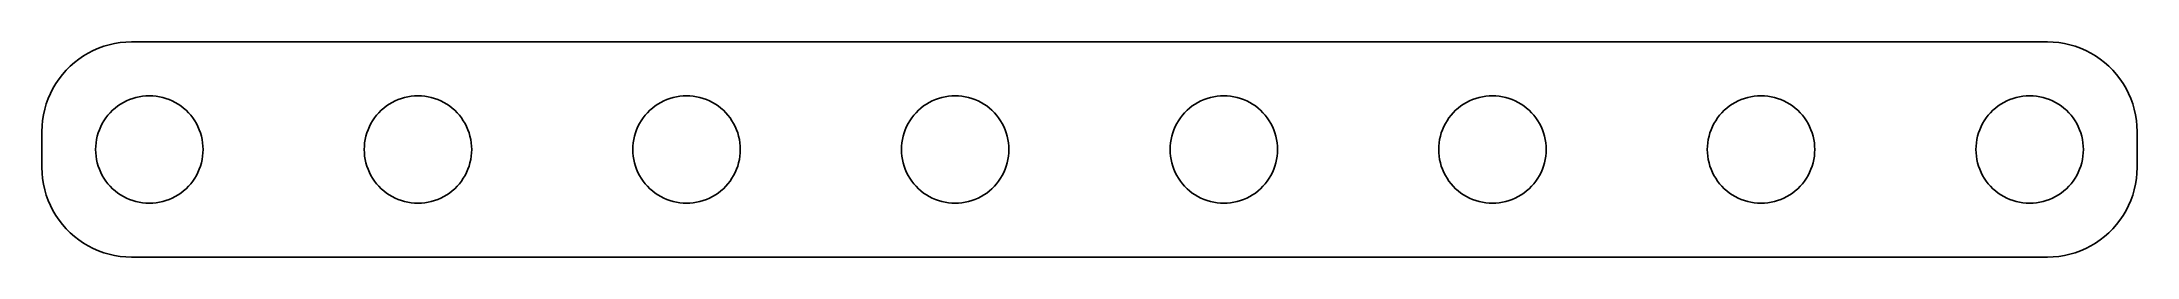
# Model space of a CAD drawing. Header units: metres. Extents: x -58 to 58, y -6 to 6.
import ezdxf

# ---------------------------------------------------------------- set-up
doc = ezdxf.new("R2010")
doc.units = ezdxf.units.M

msp = doc.modelspace()

# ---------------------------------------------------------------- linework, layer by layer
for p, q in [((-54.4369, 5.91144), (-54.7435, 5.84291)), ((-54.1267, 5.96057), (-54.4369, 5.91144)), ((-53.8139, 5.99013), (-54.1267, 5.96057)), ((-53.5, 6), (-53.8139, 5.99013)), ((53.5, 6), (-53.5, 6)), ((53.8139, 5.99013), (53.5, 6)), ((54.1267, 5.96057), (53.8139, 5.99013)), ((54.4369, 5.91144), (54.1267, 5.96057)), ((54.7435, 5.84291), (54.4369, 5.91144)), ((-56.6871, 4.85257), (-56.9227, 4.64484)), ((-56.4389, 5.04509), (-56.6871, 4.85257)), ((-56.1791, 5.22163), (-56.4389, 5.04509)), ((-55.9088, 5.38153), (-56.1791, 5.22163)), ((-55.6289, 5.52414), (-55.9088, 5.38153)), ((-55.3406, 5.64888), (-55.6289, 5.52414)), ((-55.0451, 5.75528), (-55.3406, 5.64888)), ((-54.7435, 5.84291), (-55.0451, 5.75528)), ((55.0451, 5.75528), (54.7435, 5.84291)), ((55.3406, 5.64888), (55.0451, 5.75528)), ((55.6289, 5.52414), (55.3406, 5.64888)), ((55.9088, 5.38153), (55.6289, 5.52414)), ((56.1791, 5.22163), (55.9088, 5.38153)), ((56.4389, 5.04509), (56.1791, 5.22163)), ((56.6871, 4.85257), (56.4389, 5.04509)), ((56.9227, 4.64484), (56.6871, 4.85257)), ((-57.7216, 3.67914), (-57.8815, 3.40877)), ((-57.5451, 3.93892), (-57.7216, 3.67914)), ((-57.3526, 4.18712), (-57.5451, 3.93892)), ((-57.1448, 4.42273), (-57.3526, 4.18712)), ((-56.9227, 4.64484), (-57.1448, 4.42273)), ((57.1448, 4.42273), (56.9227, 4.64484)), ((57.3526, 4.18712), (57.1448, 4.42273)), ((57.5451, 3.93892), (57.3526, 4.18712)), ((57.7216, 3.67914), (57.5451, 3.93892)), ((57.8815, 3.40877), (57.7216, 3.67914)), ((-58.2553, 2.54509), (-58.3429, 2.24345)), ((-58.1489, 2.84062), (-58.2553, 2.54509)), ((-58.0241, 3.12889), (-58.1489, 2.84062)), ((-57.8815, 3.40877), (-58.0241, 3.12889)), ((-54.4123, 2.31154), (-54.2634, 2.42705)), ((-54.2634, 2.42705), (-54.1075, 2.53297)), ((-54.1075, 2.53297), (-53.9453, 2.62891)), ((-53.9453, 2.62891), (-53.7773, 2.71448)), ((-53.7773, 2.71448), (-53.6044, 2.78932)), ((-53.6044, 2.78932), (-53.427, 2.85316)), ((-53.427, 2.85316), (-53.2461, 2.90575)), ((-53.2461, 2.90575), (-53.0621, 2.94685)), ((-53.0621, 2.94685), (-52.876, 2.97633)), ((-52.876, 2.97633), (-52.6884, 2.99408)), ((-52.6884, 2.99408), (-52.5, 3)), ((-52.5, 3), (-52.3116, 2.99408)), ((-52.3116, 2.99408), (-52.124, 2.97633)), ((-52.124, 2.97633), (-51.9379, 2.94685)), ((-51.9379, 2.94685), (-51.7539, 2.90575)), ((-51.7539, 2.90575), (-51.5729, 2.85316)), ((-51.5729, 2.85316), (-51.3956, 2.78932)), ((-51.3956, 2.78932), (-51.2227, 2.71448)), ((-51.2227, 2.71448), (-51.0547, 2.62891)), ((-51.0547, 2.62891), (-50.8925, 2.53297)), ((-50.8925, 2.53297), (-50.7366, 2.42705)), ((-50.7366, 2.42705), (-50.5877, 2.31154)), ((-39.4123, 2.31154), (-39.2634, 2.42705)), ((-39.2634, 2.42705), (-39.1075, 2.53297)), ((-39.1075, 2.53297), (-38.9453, 2.62891)), ((-38.9453, 2.62891), (-38.7773, 2.71448)), ((-38.7773, 2.71448), (-38.6044, 2.78932)), ((-38.6044, 2.78932), (-38.427, 2.85316)), ((-38.427, 2.85316), (-38.2461, 2.90575)), ((-38.2461, 2.90575), (-38.0621, 2.94685)), ((-38.0621, 2.94685), (-37.876, 2.97633)), ((-37.876, 2.97633), (-37.6884, 2.99408)), ((-37.6884, 2.99408), (-37.5, 3)), ((-37.5, 3), (-37.3116, 2.99408)), ((-37.3116, 2.99408), (-37.124, 2.97633)), ((-37.124, 2.97633), (-36.9379, 2.94685)), ((-36.9379, 2.94685), (-36.7539, 2.90575)), ((-36.7539, 2.90575), (-36.5729, 2.85316)), ((-36.5729, 2.85316), (-36.3956, 2.78932)), ((-36.3956, 2.78932), (-36.2227, 2.71448)), ((-36.2227, 2.71448), (-36.0547, 2.62891)), ((-36.0547, 2.62891), (-35.8925, 2.53297)), ((-35.8925, 2.53297), (-35.7366, 2.42705)), ((-35.7366, 2.42705), (-35.5877, 2.31154)), ((-24.4123, 2.31154), (-24.2634, 2.42705)), ((-24.2634, 2.42705), (-24.1075, 2.53297)), ((-24.1075, 2.53297), (-23.9453, 2.62891)), ((-23.9453, 2.62891), (-23.7773, 2.71448)), ((-23.7773, 2.71448), (-23.6044, 2.78932)), ((-23.6044, 2.78932), (-23.427, 2.85316)), ((-23.427, 2.85316), (-23.2461, 2.90575)), ((-23.2461, 2.90575), (-23.0621, 2.94685)), ((-23.0621, 2.94685), (-22.876, 2.97633)), ((-22.876, 2.97633), (-22.6884, 2.99408)), ((-22.6884, 2.99408), (-22.5, 3)), ((-22.5, 3), (-22.3116, 2.99408)), ((-22.3116, 2.99408), (-22.124, 2.97633)), ((-22.124, 2.97633), (-21.9379, 2.94685)), ((-21.9379, 2.94685), (-21.7539, 2.90575)), ((-21.7539, 2.90575), (-21.5729, 2.85316)), ((-21.5729, 2.85316), (-21.3956, 2.78932)), ((-21.3956, 2.78932), (-21.2227, 2.71448)), ((-21.2227, 2.71448), (-21.0547, 2.62891)), ((-21.0547, 2.62891), (-20.8925, 2.53297)), ((-20.8925, 2.53297), (-20.7366, 2.42705)), ((-20.7366, 2.42705), (-20.5877, 2.31154)), ((-9.41226, 2.31154), (-9.26335, 2.42705)), ((-9.26335, 2.42705), (-9.10747, 2.53297)), ((-9.10747, 2.53297), (-8.94525, 2.62891)), ((-8.94525, 2.62891), (-8.77733, 2.71448)), ((-8.77733, 2.71448), (-8.60437, 2.78932)), ((-8.60437, 2.78932), (-8.42705, 2.85316)), ((-8.42705, 2.85316), (-8.24606, 2.90575)), ((-8.24606, 2.90575), (-8.06213, 2.94685)), ((-8.06213, 2.94685), (-7.87599, 2.97633)), ((-7.87599, 2.97633), (-7.68837, 2.99408)), ((-7.68837, 2.99408), (-7.5, 3)), ((-7.5, 3), (-7.31161, 2.99408)), ((-7.31161, 2.99408), (-7.12399, 2.97633)), ((-7.12399, 2.97633), (-6.93785, 2.94685)), ((-6.93785, 2.94685), (-6.75392, 2.90575)), ((-6.75392, 2.90575), (-6.57294, 2.85316)), ((-6.57294, 2.85316), (-6.39561, 2.78932)), ((-6.39561, 2.78932), (-6.22266, 2.71448)), ((-6.22266, 2.71448), (-6.05473, 2.62891)), ((-6.05473, 2.62891), (-5.89252, 2.53297)), ((-5.89252, 2.53297), (-5.73663, 2.42705)), ((-5.73663, 2.42705), (-5.58772, 2.31154)), ((5.58772, 2.31154), (5.73663, 2.42705)), ((5.73663, 2.42705), (5.89252, 2.53297)), ((5.89252, 2.53297), (6.05473, 2.62891)), ((6.05473, 2.62891), (6.22266, 2.71448)), ((6.22266, 2.71448), (6.39561, 2.78932)), ((6.39561, 2.78932), (6.57294, 2.85316)), ((6.57294, 2.85316), (6.75392, 2.90575)), ((6.75392, 2.90575), (6.93785, 2.94685)), ((6.93785, 2.94685), (7.12399, 2.97633)), ((7.12399, 2.97633), (7.31161, 2.99408)), ((7.31161, 2.99408), (7.5, 3)), ((7.5, 3), (7.68837, 2.99408)), ((7.68837, 2.99408), (7.87599, 2.97633)), ((7.87599, 2.97633), (8.06213, 2.94685)), ((8.06213, 2.94685), (8.24606, 2.90575)), ((8.24606, 2.90575), (8.42705, 2.85316)), ((8.42705, 2.85316), (8.60437, 2.78932)), ((8.60437, 2.78932), (8.77733, 2.71448)), ((8.77733, 2.71448), (8.94525, 2.62891)), ((8.94525, 2.62891), (9.10747, 2.53297)), ((9.10747, 2.53297), (9.26335, 2.42705)), ((9.26335, 2.42705), (9.41226, 2.31154)), ((20.5877, 2.31154), (20.7366, 2.42705)), ((20.7366, 2.42705), (20.8925, 2.53297)), ((20.8925, 2.53297), (21.0547, 2.62891)), ((21.0547, 2.62891), (21.2227, 2.71448)), ((21.2227, 2.71448), (21.3956, 2.78932)), ((21.3956, 2.78932), (21.5729, 2.85316)), ((21.5729, 2.85316), (21.7539, 2.90575)), ((21.7539, 2.90575), (21.9379, 2.94685)), ((21.9379, 2.94685), (22.124, 2.97633)), ((22.124, 2.97633), (22.3116, 2.99408)), ((22.3116, 2.99408), (22.5, 3)), ((22.5, 3), (22.6884, 2.99408)), ((22.6884, 2.99408), (22.876, 2.97633)), ((22.876, 2.97633), (23.0621, 2.94685)), ((23.0621, 2.94685), (23.2461, 2.90575)), ((23.2461, 2.90575), (23.427, 2.85316)), ((23.427, 2.85316), (23.6044, 2.78932)), ((23.6044, 2.78932), (23.7773, 2.71448)), ((23.7773, 2.71448), (23.9453, 2.62891)), ((23.9453, 2.62891), (24.1075, 2.53297)), ((24.1075, 2.53297), (24.2634, 2.42705)), ((24.2634, 2.42705), (24.4123, 2.31154)), ((35.5877, 2.31154), (35.7366, 2.42705)), ((35.7366, 2.42705), (35.8925, 2.53297)), ((35.8925, 2.53297), (36.0547, 2.62891)), ((36.0547, 2.62891), (36.2227, 2.71448)), ((36.2227, 2.71448), (36.3956, 2.78932)), ((36.3956, 2.78932), (36.5729, 2.85316)), ((36.5729, 2.85316), (36.7539, 2.90575)), ((36.7539, 2.90575), (36.9379, 2.94685)), ((36.9379, 2.94685), (37.124, 2.97633)), ((37.124, 2.97633), (37.3116, 2.99408)), ((37.3116, 2.99408), (37.5, 3)), ((37.5, 3), (37.6884, 2.99408)), ((37.6884, 2.99408), (37.876, 2.97633)), ((37.876, 2.97633), (38.0621, 2.94685)), ((38.0621, 2.94685), (38.2461, 2.90575)), ((38.2461, 2.90575), (38.427, 2.85316)), ((38.427, 2.85316), (38.6044, 2.78932)), ((38.6044, 2.78932), (38.7773, 2.71448)), ((38.7773, 2.71448), (38.9453, 2.62891)), ((38.9453, 2.62891), (39.1075, 2.53297)), ((39.1075, 2.53297), (39.2634, 2.42705)), ((39.2634, 2.42705), (39.4123, 2.31154)), ((50.5877, 2.31154), (50.7366, 2.42705)), ((50.7366, 2.42705), (50.8925, 2.53297)), ((50.8925, 2.53297), (51.0547, 2.62891)), ((51.0547, 2.62891), (51.2227, 2.71448)), ((51.2227, 2.71448), (51.3956, 2.78932)), ((51.3956, 2.78932), (51.5729, 2.85316)), ((51.5729, 2.85316), (51.7539, 2.90575)), ((51.7539, 2.90575), (51.9379, 2.94685)), ((51.9379, 2.94685), (52.124, 2.97633)), ((52.124, 2.97633), (52.3116, 2.99408)), ((52.3116, 2.99408), (52.5, 3)), ((52.5, 3), (52.6884, 2.99408)), ((52.6884, 2.99408), (52.876, 2.97633)), ((52.876, 2.97633), (53.0621, 2.94685)), ((53.0621, 2.94685), (53.2461, 2.90575)), ((53.2461, 2.90575), (53.427, 2.85316)), ((53.427, 2.85316), (53.6044, 2.78932)), ((53.6044, 2.78932), (53.7773, 2.71448)), ((53.7773, 2.71448), (53.9453, 2.62891)), ((53.9453, 2.62891), (54.1075, 2.53297)), ((54.1075, 2.53297), (54.2634, 2.42705)), ((54.2634, 2.42705), (54.4123, 2.31154)), ((58.0241, 3.12889), (57.8815, 3.40877)), ((58.1489, 2.84062), (58.0241, 3.12889)), ((58.2553, 2.54509), (58.1489, 2.84062)), ((58.3429, 2.24345), (58.2553, 2.54509)), ((-58.4901, 1.31395), (-58.5, 1)), ((-58.4606, 1.62666), (-58.4901, 1.31395)), ((-58.4114, 1.9369), (-58.4606, 1.62666)), ((-58.3429, 2.24345), (-58.4114, 1.9369)), ((-55.2893, 1.10437), (-55.2145, 1.27733)), ((-55.2145, 1.27733), (-55.1289, 1.44525)), ((-55.1289, 1.44525), (-55.033, 1.60747)), ((-55.033, 1.60747), (-54.927, 1.76335)), ((-54.927, 1.76335), (-54.8115, 1.91226)), ((-54.8115, 1.91226), (-54.6869, 2.05363)), ((-54.6869, 2.05363), (-54.5536, 2.1869)), ((-54.5536, 2.1869), (-54.4123, 2.31154)), ((-50.5877, 2.31154), (-50.4464, 2.1869)), ((-50.4464, 2.1869), (-50.3131, 2.05363)), ((-50.3131, 2.05363), (-50.1885, 1.91226)), ((-50.1885, 1.91226), (-50.0729, 1.76335)), ((-50.0729, 1.76335), (-49.967, 1.60747)), ((-49.967, 1.60747), (-49.8711, 1.44525)), ((-49.8711, 1.44525), (-49.7855, 1.27733)), ((-49.7855, 1.27733), (-49.7107, 1.10437)), ((-40.2893, 1.10437), (-40.2145, 1.27733)), ((-40.2145, 1.27733), (-40.1289, 1.44525)), ((-40.1289, 1.44525), (-40.033, 1.60747)), ((-40.033, 1.60747), (-39.927, 1.76335)), ((-39.927, 1.76335), (-39.8115, 1.91226)), ((-39.8115, 1.91226), (-39.6869, 2.05363)), ((-39.6869, 2.05363), (-39.5536, 2.1869)), ((-39.5536, 2.1869), (-39.4123, 2.31154)), ((-35.5877, 2.31154), (-35.4464, 2.1869)), ((-35.4464, 2.1869), (-35.3131, 2.05363)), ((-35.3131, 2.05363), (-35.1885, 1.91226)), ((-35.1885, 1.91226), (-35.0729, 1.76335)), ((-35.0729, 1.76335), (-34.967, 1.60747)), ((-34.967, 1.60747), (-34.8711, 1.44525)), ((-34.8711, 1.44525), (-34.7855, 1.27733)), ((-34.7855, 1.27733), (-34.7107, 1.10437)), ((-25.2893, 1.10437), (-25.2145, 1.27733)), ((-25.2145, 1.27733), (-25.1289, 1.44525)), ((-25.1289, 1.44525), (-25.033, 1.60747)), ((-25.033, 1.60747), (-24.927, 1.76335)), ((-24.927, 1.76335), (-24.8115, 1.91226)), ((-24.8115, 1.91226), (-24.6869, 2.05363)), ((-24.6869, 2.05363), (-24.5536, 2.1869)), ((-24.5536, 2.1869), (-24.4123, 2.31154)), ((-20.5877, 2.31154), (-20.4464, 2.1869)), ((-20.4464, 2.1869), (-20.3131, 2.05363)), ((-20.3131, 2.05363), (-20.1884, 1.91226)), ((-20.1884, 1.91226), (-20.0729, 1.76335)), ((-20.0729, 1.76335), (-19.967, 1.60747)), ((-19.967, 1.60747), (-19.8711, 1.44525)), ((-19.8711, 1.44525), (-19.7855, 1.27733)), ((-19.7855, 1.27733), (-19.7107, 1.10437)), ((-10.2893, 1.10437), (-10.2145, 1.27733)), ((-10.2145, 1.27733), (-10.1289, 1.44525)), ((-10.1289, 1.44525), (-10.033, 1.60747)), ((-10.033, 1.60747), (-9.92705, 1.76335)), ((-9.92705, 1.76335), (-9.81154, 1.91226)), ((-9.81154, 1.91226), (-9.6869, 2.05363)), ((-9.6869, 2.05363), (-9.55363, 2.1869)), ((-9.55363, 2.1869), (-9.41226, 2.31154)), ((-5.58772, 2.31154), (-5.44635, 2.1869)), ((-5.44635, 2.1869), (-5.31308, 2.05363)), ((-5.31308, 2.05363), (-5.18845, 1.91226)), ((-5.18845, 1.91226), (-5.07294, 1.76335)), ((-5.07294, 1.76335), (-4.96701, 1.60747)), ((-4.96701, 1.60747), (-4.87108, 1.44525)), ((-4.87108, 1.44525), (-4.78551, 1.27733)), ((-4.78551, 1.27733), (-4.71066, 1.10437)), ((4.71066, 1.10437), (4.78551, 1.27733)), ((4.78551, 1.27733), (4.87108, 1.44525)), ((4.87108, 1.44525), (4.96701, 1.60747)), ((4.96701, 1.60747), (5.07294, 1.76335)), ((5.07294, 1.76335), (5.18845, 1.91226)), ((5.18845, 1.91226), (5.31308, 2.05363)), ((5.31308, 2.05363), (5.44635, 2.1869)), ((5.44635, 2.1869), (5.58772, 2.31154)), ((9.41226, 2.31154), (9.55363, 2.1869)), ((9.55363, 2.1869), (9.6869, 2.05363)), ((9.6869, 2.05363), (9.81154, 1.91226)), ((9.81154, 1.91226), (9.92705, 1.76335)), ((9.92705, 1.76335), (10.033, 1.60747)), ((10.033, 1.60747), (10.1289, 1.44525)), ((10.1289, 1.44525), (10.2145, 1.27733)), ((10.2145, 1.27733), (10.2893, 1.10437)), ((19.7107, 1.10437), (19.7855, 1.27733)), ((19.7855, 1.27733), (19.8711, 1.44525)), ((19.8711, 1.44525), (19.967, 1.60747)), ((19.967, 1.60747), (20.0729, 1.76335)), ((20.0729, 1.76335), (20.1884, 1.91226)), ((20.1884, 1.91226), (20.3131, 2.05363)), ((20.3131, 2.05363), (20.4464, 2.1869)), ((20.4464, 2.1869), (20.5877, 2.31154)), ((24.4123, 2.31154), (24.5536, 2.1869)), ((24.5536, 2.1869), (24.6869, 2.05363)), ((24.6869, 2.05363), (24.8115, 1.91226)), ((24.8115, 1.91226), (24.927, 1.76335)), ((24.927, 1.76335), (25.033, 1.60747)), ((25.033, 1.60747), (25.1289, 1.44525)), ((25.1289, 1.44525), (25.2145, 1.27733)), ((25.2145, 1.27733), (25.2893, 1.10437)), ((34.7107, 1.10437), (34.7855, 1.27733)), ((34.7855, 1.27733), (34.8711, 1.44525)), ((34.8711, 1.44525), (34.967, 1.60747)), ((34.967, 1.60747), (35.0729, 1.76335)), ((35.0729, 1.76335), (35.1885, 1.91226)), ((35.1885, 1.91226), (35.3131, 2.05363)), ((35.3131, 2.05363), (35.4464, 2.1869)), ((35.4464, 2.1869), (35.5877, 2.31154)), ((39.4123, 2.31154), (39.5536, 2.1869)), ((39.5536, 2.1869), (39.6869, 2.05363)), ((39.6869, 2.05363), (39.8115, 1.91226)), ((39.8115, 1.91226), (39.927, 1.76335)), ((39.927, 1.76335), (40.033, 1.60747)), ((40.033, 1.60747), (40.1289, 1.44525)), ((40.1289, 1.44525), (40.2145, 1.27733)), ((40.2145, 1.27733), (40.2893, 1.10437)), ((49.7107, 1.10437), (49.7855, 1.27733)), ((49.7855, 1.27733), (49.8711, 1.44525)), ((49.8711, 1.44525), (49.967, 1.60747)), ((49.967, 1.60747), (50.0729, 1.76335)), ((50.0729, 1.76335), (50.1885, 1.91226)), ((50.1885, 1.91226), (50.3131, 2.05363)), ((50.3131, 2.05363), (50.4464, 2.1869)), ((50.4464, 2.1869), (50.5877, 2.31154)), ((54.4123, 2.31154), (54.5536, 2.1869)), ((54.5536, 2.1869), (54.6869, 2.05363)), ((54.6869, 2.05363), (54.8115, 1.91226)), ((54.8115, 1.91226), (54.927, 1.76335)), ((54.927, 1.76335), (55.033, 1.60747)), ((55.033, 1.60747), (55.1289, 1.44525)), ((55.1289, 1.44525), (55.2145, 1.27733)), ((55.2145, 1.27733), (55.2893, 1.10437)), ((58.4114, 1.9369), (58.3429, 2.24345)), ((58.4606, 1.62666), (58.4114, 1.9369)), ((58.4901, 1.31395), (58.4606, 1.62666)), ((58.5, 1), (58.4901, 1.31395)), ((-58.5, 1), (-58.5, -1)), ((-55.5, 0), (-55.4941, 0.18837)), ((-55.4941, -0.18837), (-55.5, 0)), ((-55.4941, 0.18837), (-55.4763, 0.375992)), ((-55.4763, 0.375992), (-55.4469, 0.562134)), ((-55.4469, 0.562134), (-55.4057, 0.746063)), ((-55.4057, 0.746063), (-55.3532, 0.927048)), ((-55.3532, 0.927048), (-55.2893, 1.10437)), ((-49.7107, 1.10437), (-49.6468, 0.927048)), ((-49.6468, 0.927048), (-49.5942, 0.746063)), ((-49.5942, 0.746063), (-49.5531, 0.562134)), ((-49.5531, 0.562134), (-49.5237, 0.375992)), ((-49.5237, 0.375992), (-49.5059, 0.18837)), ((-49.5059, 0.18837), (-49.5, 0)), ((-49.5, 0), (-49.5059, -0.18837)), ((-40.5, 0), (-40.4941, 0.18837)), ((-40.4941, -0.18837), (-40.5, 0)), ((-40.4941, 0.18837), (-40.4763, 0.375992)), ((-40.4763, 0.375992), (-40.4469, 0.562134)), ((-40.4469, 0.562134), (-40.4057, 0.746063)), ((-40.4057, 0.746063), (-40.3532, 0.927048)), ((-40.3532, 0.927048), (-40.2893, 1.10437)), ((-34.7107, 1.10437), (-34.6468, 0.927048)), ((-34.6468, 0.927048), (-34.5942, 0.746063)), ((-34.5942, 0.746063), (-34.5531, 0.562134)), ((-34.5531, 0.562134), (-34.5237, 0.375992)), ((-34.5237, 0.375992), (-34.5059, 0.18837)), ((-34.5059, 0.18837), (-34.5, 0)), ((-34.5, 0), (-34.5059, -0.18837)), ((-25.5, 0), (-25.4941, 0.18837)), ((-25.4941, -0.18837), (-25.5, 0)), ((-25.4941, 0.18837), (-25.4763, 0.375992)), ((-25.4763, 0.375992), (-25.4469, 0.562134)), ((-25.4469, 0.562134), (-25.4057, 0.746063)), ((-25.4057, 0.746063), (-25.3532, 0.927048)), ((-25.3532, 0.927048), (-25.2893, 1.10437)), ((-19.7107, 1.10437), (-19.6468, 0.927048)), ((-19.6468, 0.927048), (-19.5942, 0.746063)), ((-19.5942, 0.746063), (-19.5531, 0.562134)), ((-19.5531, 0.562134), (-19.5237, 0.375992)), ((-19.5237, 0.375992), (-19.5059, 0.18837)), ((-19.5059, 0.18837), (-19.5, 0)), ((-19.5, 0), (-19.5059, -0.18837)), ((-10.5, 0), (-10.4941, 0.18837)), ((-10.4941, -0.18837), (-10.5, 0)), ((-10.4941, 0.18837), (-10.4763, 0.375992)), ((-10.4763, 0.375992), (-10.4469, 0.562134)), ((-10.4469, 0.562134), (-10.4057, 0.746063)), ((-10.4057, 0.746063), (-10.3532, 0.927048)), ((-10.3532, 0.927048), (-10.2893, 1.10437)), ((-4.71066, 1.10437), (-4.64682, 0.927048)), ((-4.64682, 0.927048), (-4.59424, 0.746063)), ((-4.59424, 0.746063), (-4.55313, 0.562134)), ((-4.55313, 0.562134), (-4.52365, 0.375992)), ((-4.52365, 0.375992), (-4.50591, 0.18837)), ((-4.50591, 0.18837), (-4.5, 0)), ((-4.5, 0), (-4.50591, -0.18837)), ((4.5, 0), (4.50591, 0.18837)), ((4.50591, -0.18837), (4.5, 0)), ((4.50591, 0.18837), (4.52365, 0.375992)), ((4.52365, 0.375992), (4.55313, 0.562134)), ((4.55313, 0.562134), (4.59424, 0.746063)), ((4.59424, 0.746063), (4.64682, 0.927048)), ((4.64682, 0.927048), (4.71066, 1.10437)), ((10.2893, 1.10437), (10.3532, 0.927048)), ((10.3532, 0.927048), (10.4057, 0.746063)), ((10.4057, 0.746063), (10.4469, 0.562134)), ((10.4469, 0.562134), (10.4763, 0.375992)), ((10.4763, 0.375992), (10.4941, 0.18837)), ((10.4941, 0.18837), (10.5, 0)), ((10.5, 0), (10.4941, -0.18837)), ((19.5, 0), (19.5059, 0.18837)), ((19.5059, -0.18837), (19.5, 0)), ((19.5059, 0.18837), (19.5237, 0.375992)), ((19.5237, 0.375992), (19.5531, 0.562134)), ((19.5531, 0.562134), (19.5942, 0.746063)), ((19.5942, 0.746063), (19.6468, 0.927048)), ((19.6468, 0.927048), (19.7107, 1.10437)), ((25.2893, 1.10437), (25.3532, 0.927048)), ((25.3532, 0.927048), (25.4057, 0.746063)), ((25.4057, 0.746063), (25.4469, 0.562134)), ((25.4469, 0.562134), (25.4763, 0.375992)), ((25.4763, 0.375992), (25.4941, 0.18837)), ((25.4941, 0.18837), (25.5, 0)), ((25.5, 0), (25.4941, -0.18837)), ((34.5, 0), (34.5059, 0.18837)), ((34.5059, -0.18837), (34.5, 0)), ((34.5059, 0.18837), (34.5237, 0.375992)), ((34.5237, 0.375992), (34.5531, 0.562134)), ((34.5531, 0.562134), (34.5942, 0.746063)), ((34.5942, 0.746063), (34.6468, 0.927048)), ((34.6468, 0.927048), (34.7107, 1.10437)), ((40.2893, 1.10437), (40.3532, 0.927048)), ((40.3532, 0.927048), (40.4057, 0.746063)), ((40.4057, 0.746063), (40.4469, 0.562134)), ((40.4469, 0.562134), (40.4763, 0.375992)), ((40.4763, 0.375992), (40.4941, 0.18837)), ((40.4941, 0.18837), (40.5, 0)), ((40.5, 0), (40.4941, -0.18837)), ((49.5, 0), (49.5059, 0.18837)), ((49.5059, -0.18837), (49.5, 0)), ((49.5059, 0.18837), (49.5237, 0.375992)), ((49.5237, 0.375992), (49.5531, 0.562134)), ((49.5531, 0.562134), (49.5942, 0.746063)), ((49.5942, 0.746063), (49.6468, 0.927048)), ((49.6468, 0.927048), (49.7107, 1.10437)), ((55.2893, 1.10437), (55.3532, 0.927048)), ((55.3532, 0.927048), (55.4057, 0.746063)), ((55.4057, 0.746063), (55.4469, 0.562134)), ((55.4469, 0.562134), (55.4763, 0.375992)), ((55.4763, 0.375992), (55.4941, 0.18837)), ((55.4941, 0.18837), (55.5, 0)), ((55.5, 0), (55.4941, -0.18837)), ((58.5, -1), (58.5, 1)), ((-58.5, -1), (-58.4901, -1.31395)), ((-55.4763, -0.375992), (-55.4941, -0.18837)), ((-55.4469, -0.562134), (-55.4763, -0.375992)), ((-55.4057, -0.746063), (-55.4469, -0.562134)), ((-55.3532, -0.927048), (-55.4057, -0.746063)), ((-55.2893, -1.10437), (-55.3532, -0.927048)), ((-55.2145, -1.27733), (-55.2893, -1.10437)), ((-49.7107, -1.10437), (-49.7855, -1.27733)), ((-49.6468, -0.927048), (-49.7107, -1.10437)), ((-49.5942, -0.746063), (-49.6468, -0.927048)), ((-49.5531, -0.562134), (-49.5942, -0.746063)), ((-49.5237, -0.375992), (-49.5531, -0.562134)), ((-49.5059, -0.18837), (-49.5237, -0.375992)), ((-40.4763, -0.375992), (-40.4941, -0.18837)), ((-40.4469, -0.562134), (-40.4763, -0.375992)), ((-40.4057, -0.746063), (-40.4469, -0.562134)), ((-40.3532, -0.927048), (-40.4057, -0.746063)), ((-40.2893, -1.10437), (-40.3532, -0.927048)), ((-40.2145, -1.27733), (-40.2893, -1.10437)), ((-34.7107, -1.10437), (-34.7855, -1.27733)), ((-34.6468, -0.927048), (-34.7107, -1.10437)), ((-34.5942, -0.746063), (-34.6468, -0.927048)), ((-34.5531, -0.562134), (-34.5942, -0.746063)), ((-34.5237, -0.375992), (-34.5531, -0.562134)), ((-34.5059, -0.18837), (-34.5237, -0.375992)), ((-25.4763, -0.375992), (-25.4941, -0.18837)), ((-25.4469, -0.562134), (-25.4763, -0.375992)), ((-25.4057, -0.746063), (-25.4469, -0.562134)), ((-25.3532, -0.927048), (-25.4057, -0.746063)), ((-25.2893, -1.10437), (-25.3532, -0.927048)), ((-25.2145, -1.27733), (-25.2893, -1.10437)), ((-19.7107, -1.10437), (-19.7855, -1.27733)), ((-19.6468, -0.927048), (-19.7107, -1.10437)), ((-19.5942, -0.746063), (-19.6468, -0.927048)), ((-19.5531, -0.562134), (-19.5942, -0.746063)), ((-19.5237, -0.375992), (-19.5531, -0.562134)), ((-19.5059, -0.18837), (-19.5237, -0.375992)), ((-10.4763, -0.375992), (-10.4941, -0.18837)), ((-10.4469, -0.562134), (-10.4763, -0.375992)), ((-10.4057, -0.746063), (-10.4469, -0.562134)), ((-10.3532, -0.927048), (-10.4057, -0.746063)), ((-10.2893, -1.10437), (-10.3532, -0.927048)), ((-10.2145, -1.27733), (-10.2893, -1.10437)), ((-4.71066, -1.10437), (-4.78551, -1.27733)), ((-4.64682, -0.927048), (-4.71066, -1.10437)), ((-4.59424, -0.746063), (-4.64682, -0.927048)), ((-4.55313, -0.562134), (-4.59424, -0.746063)), ((-4.52365, -0.375992), (-4.55313, -0.562134)), ((-4.50591, -0.18837), (-4.52365, -0.375992)), ((4.52365, -0.375992), (4.50591, -0.18837)), ((4.55313, -0.562134), (4.52365, -0.375992)), ((4.59424, -0.746063), (4.55313, -0.562134)), ((4.64682, -0.927048), (4.59424, -0.746063)), ((4.71066, -1.10437), (4.64682, -0.927048)), ((4.78551, -1.27733), (4.71066, -1.10437)), ((10.2893, -1.10437), (10.2145, -1.27733)), ((10.3532, -0.927048), (10.2893, -1.10437)), ((10.4057, -0.746063), (10.3532, -0.927048)), ((10.4469, -0.562134), (10.4057, -0.746063)), ((10.4763, -0.375992), (10.4469, -0.562134)), ((10.4941, -0.18837), (10.4763, -0.375992)), ((19.5237, -0.375992), (19.5059, -0.18837)), ((19.5531, -0.562134), (19.5237, -0.375992)), ((19.5942, -0.746063), (19.5531, -0.562134)), ((19.6468, -0.927048), (19.5942, -0.746063)), ((19.7107, -1.10437), (19.6468, -0.927048)), ((19.7855, -1.27733), (19.7107, -1.10437)), ((25.2893, -1.10437), (25.2145, -1.27733)), ((25.3532, -0.927048), (25.2893, -1.10437)), ((25.4057, -0.746063), (25.3532, -0.927048)), ((25.4469, -0.562134), (25.4057, -0.746063)), ((25.4763, -0.375992), (25.4469, -0.562134)), ((25.4941, -0.18837), (25.4763, -0.375992)), ((34.5237, -0.375992), (34.5059, -0.18837)), ((34.5531, -0.562134), (34.5237, -0.375992)), ((34.5942, -0.746063), (34.5531, -0.562134)), ((34.6468, -0.927048), (34.5942, -0.746063)), ((34.7107, -1.10437), (34.6468, -0.927048)), ((34.7855, -1.27733), (34.7107, -1.10437)), ((40.2893, -1.10437), (40.2145, -1.27733)), ((40.3532, -0.927048), (40.2893, -1.10437)), ((40.4057, -0.746063), (40.3532, -0.927048)), ((40.4469, -0.562134), (40.4057, -0.746063)), ((40.4763, -0.375992), (40.4469, -0.562134)), ((40.4941, -0.18837), (40.4763, -0.375992)), ((49.5237, -0.375992), (49.5059, -0.18837)), ((49.5531, -0.562134), (49.5237, -0.375992)), ((49.5942, -0.746063), (49.5531, -0.562134)), ((49.6468, -0.927048), (49.5942, -0.746063)), ((49.7107, -1.10437), (49.6468, -0.927048)), ((49.7855, -1.27733), (49.7107, -1.10437)), ((55.2893, -1.10437), (55.2145, -1.27733)), ((55.3532, -0.927048), (55.2893, -1.10437)), ((55.4057, -0.746063), (55.3532, -0.927048)), ((55.4469, -0.562134), (55.4057, -0.746063)), ((55.4763, -0.375992), (55.4469, -0.562134)), ((55.4941, -0.18837), (55.4763, -0.375992)), ((58.4901, -1.31395), (58.5, -1)), ((-58.4901, -1.31395), (-58.4606, -1.62666)), ((-58.4606, -1.62666), (-58.4114, -1.9369)), ((-58.4114, -1.9369), (-58.3429, -2.24345)), ((-58.3429, -2.24345), (-58.2553, -2.54509)), ((-55.1289, -1.44525), (-55.2145, -1.27733)), ((-55.033, -1.60747), (-55.1289, -1.44525)), ((-54.927, -1.76335), (-55.033, -1.60747)), ((-54.8115, -1.91226), (-54.927, -1.76335)), ((-54.6869, -2.05363), (-54.8115, -1.91226)), ((-54.5536, -2.1869), (-54.6869, -2.05363)), ((-54.4123, -2.31154), (-54.5536, -2.1869)), ((-54.2634, -2.42705), (-54.4123, -2.31154)), ((-50.5877, -2.31154), (-50.7366, -2.42705)), ((-50.4464, -2.1869), (-50.5877, -2.31154)), ((-50.3131, -2.05363), (-50.4464, -2.1869)), ((-50.1885, -1.91226), (-50.3131, -2.05363)), ((-50.0729, -1.76335), (-50.1885, -1.91226)), ((-49.967, -1.60747), (-50.0729, -1.76335)), ((-49.8711, -1.44525), (-49.967, -1.60747)), ((-49.7855, -1.27733), (-49.8711, -1.44525)), ((-40.1289, -1.44525), (-40.2145, -1.27733)), ((-40.033, -1.60747), (-40.1289, -1.44525)), ((-39.927, -1.76335), (-40.033, -1.60747)), ((-39.8115, -1.91226), (-39.927, -1.76335)), ((-39.6869, -2.05363), (-39.8115, -1.91226)), ((-39.5536, -2.1869), (-39.6869, -2.05363)), ((-39.4123, -2.31154), (-39.5536, -2.1869)), ((-39.2634, -2.42705), (-39.4123, -2.31154)), ((-35.5877, -2.31154), (-35.7366, -2.42705)), ((-35.4464, -2.1869), (-35.5877, -2.31154)), ((-35.3131, -2.05363), (-35.4464, -2.1869)), ((-35.1885, -1.91226), (-35.3131, -2.05363)), ((-35.0729, -1.76335), (-35.1885, -1.91226)), ((-34.967, -1.60747), (-35.0729, -1.76335)), ((-34.8711, -1.44525), (-34.967, -1.60747)), ((-34.7855, -1.27733), (-34.8711, -1.44525)), ((-25.1289, -1.44525), (-25.2145, -1.27733)), ((-25.033, -1.60747), (-25.1289, -1.44525)), ((-24.927, -1.76335), (-25.033, -1.60747)), ((-24.8115, -1.91226), (-24.927, -1.76335)), ((-24.6869, -2.05363), (-24.8115, -1.91226)), ((-24.5536, -2.1869), (-24.6869, -2.05363)), ((-24.4123, -2.31154), (-24.5536, -2.1869)), ((-24.2634, -2.42705), (-24.4123, -2.31154)), ((-20.5877, -2.31154), (-20.7366, -2.42705)), ((-20.4464, -2.1869), (-20.5877, -2.31154)), ((-20.3131, -2.05363), (-20.4464, -2.1869)), ((-20.1884, -1.91226), (-20.3131, -2.05363)), ((-20.0729, -1.76335), (-20.1884, -1.91226)), ((-19.967, -1.60747), (-20.0729, -1.76335)), ((-19.8711, -1.44525), (-19.967, -1.60747)), ((-19.7855, -1.27733), (-19.8711, -1.44525)), ((-10.1289, -1.44525), (-10.2145, -1.27733)), ((-10.033, -1.60747), (-10.1289, -1.44525)), ((-9.92705, -1.76335), (-10.033, -1.60747)), ((-9.81154, -1.91226), (-9.92705, -1.76335)), ((-9.6869, -2.05363), (-9.81154, -1.91226)), ((-9.55363, -2.1869), (-9.6869, -2.05363)), ((-9.41226, -2.31154), (-9.55363, -2.1869)), ((-9.26335, -2.42705), (-9.41226, -2.31154)), ((-5.58772, -2.31154), (-5.73663, -2.42705)), ((-5.44635, -2.1869), (-5.58772, -2.31154)), ((-5.31308, -2.05363), (-5.44635, -2.1869)), ((-5.18845, -1.91226), (-5.31308, -2.05363)), ((-5.07294, -1.76335), (-5.18845, -1.91226)), ((-4.96701, -1.60747), (-5.07294, -1.76335)), ((-4.87108, -1.44525), (-4.96701, -1.60747)), ((-4.78551, -1.27733), (-4.87108, -1.44525)), ((4.87108, -1.44525), (4.78551, -1.27733)), ((4.96701, -1.60747), (4.87108, -1.44525)), ((5.07294, -1.76335), (4.96701, -1.60747)), ((5.18845, -1.91226), (5.07294, -1.76335)), ((5.31308, -2.05363), (5.18845, -1.91226)), ((5.44635, -2.1869), (5.31308, -2.05363)), ((5.58772, -2.31154), (5.44635, -2.1869)), ((5.73663, -2.42705), (5.58772, -2.31154)), ((9.41226, -2.31154), (9.26335, -2.42705)), ((9.55363, -2.1869), (9.41226, -2.31154)), ((9.6869, -2.05363), (9.55363, -2.1869)), ((9.81154, -1.91226), (9.6869, -2.05363)), ((9.92705, -1.76335), (9.81154, -1.91226)), ((10.033, -1.60747), (9.92705, -1.76335)), ((10.1289, -1.44525), (10.033, -1.60747)), ((10.2145, -1.27733), (10.1289, -1.44525)), ((19.8711, -1.44525), (19.7855, -1.27733)), ((19.967, -1.60747), (19.8711, -1.44525)), ((20.0729, -1.76335), (19.967, -1.60747)), ((20.1884, -1.91226), (20.0729, -1.76335)), ((20.3131, -2.05363), (20.1884, -1.91226)), ((20.4464, -2.1869), (20.3131, -2.05363)), ((20.5877, -2.31154), (20.4464, -2.1869)), ((20.7366, -2.42705), (20.5877, -2.31154)), ((24.4123, -2.31154), (24.2634, -2.42705)), ((24.5536, -2.1869), (24.4123, -2.31154)), ((24.6869, -2.05363), (24.5536, -2.1869)), ((24.8115, -1.91226), (24.6869, -2.05363)), ((24.927, -1.76335), (24.8115, -1.91226)), ((25.033, -1.60747), (24.927, -1.76335)), ((25.1289, -1.44525), (25.033, -1.60747)), ((25.2145, -1.27733), (25.1289, -1.44525)), ((34.8711, -1.44525), (34.7855, -1.27733)), ((34.967, -1.60747), (34.8711, -1.44525)), ((35.0729, -1.76335), (34.967, -1.60747)), ((35.1885, -1.91226), (35.0729, -1.76335)), ((35.3131, -2.05363), (35.1885, -1.91226)), ((35.4464, -2.1869), (35.3131, -2.05363)), ((35.5877, -2.31154), (35.4464, -2.1869)), ((35.7366, -2.42705), (35.5877, -2.31154)), ((39.4123, -2.31154), (39.2634, -2.42705)), ((39.5536, -2.1869), (39.4123, -2.31154)), ((39.6869, -2.05363), (39.5536, -2.1869)), ((39.8115, -1.91226), (39.6869, -2.05363)), ((39.927, -1.76335), (39.8115, -1.91226)), ((40.033, -1.60747), (39.927, -1.76335)), ((40.1289, -1.44525), (40.033, -1.60747)), ((40.2145, -1.27733), (40.1289, -1.44525)), ((49.8711, -1.44525), (49.7855, -1.27733)), ((49.967, -1.60747), (49.8711, -1.44525)), ((50.0729, -1.76335), (49.967, -1.60747)), ((50.1885, -1.91226), (50.0729, -1.76335)), ((50.3131, -2.05363), (50.1885, -1.91226)), ((50.4464, -2.1869), (50.3131, -2.05363)), ((50.5877, -2.31154), (50.4464, -2.1869)), ((50.7366, -2.42705), (50.5877, -2.31154)), ((54.4123, -2.31154), (54.2634, -2.42705)), ((54.5536, -2.1869), (54.4123, -2.31154)), ((54.6869, -2.05363), (54.5536, -2.1869)), ((54.8115, -1.91226), (54.6869, -2.05363)), ((54.927, -1.76335), (54.8115, -1.91226)), ((55.033, -1.60747), (54.927, -1.76335)), ((55.1289, -1.44525), (55.033, -1.60747)), ((55.2145, -1.27733), (55.1289, -1.44525)), ((58.2553, -2.54509), (58.3429, -2.24345)), ((58.3429, -2.24345), (58.4114, -1.9369)), ((58.4114, -1.9369), (58.4606, -1.62666)), ((58.4606, -1.62666), (58.4901, -1.31395)), ((-58.2553, -2.54509), (-58.1489, -2.84062)), ((-58.1489, -2.84062), (-58.0241, -3.12889)), ((-58.0241, -3.12889), (-57.8815, -3.40877)), ((-57.8815, -3.40877), (-57.7216, -3.67914)), ((-54.1075, -2.53297), (-54.2634, -2.42705)), ((-53.9453, -2.62891), (-54.1075, -2.53297)), ((-53.7773, -2.71448), (-53.9453, -2.62891)), ((-53.6044, -2.78932), (-53.7773, -2.71448)), ((-53.427, -2.85316), (-53.6044, -2.78932)), ((-53.2461, -2.90575), (-53.427, -2.85316)), ((-53.0621, -2.94685), (-53.2461, -2.90575)), ((-52.876, -2.97633), (-53.0621, -2.94685)), ((-52.6884, -2.99408), (-52.876, -2.97633)), ((-52.5, -3), (-52.6884, -2.99408)), ((-52.3116, -2.99408), (-52.5, -3)), ((-52.124, -2.97633), (-52.3116, -2.99408)), ((-51.9379, -2.94685), (-52.124, -2.97633)), ((-51.7539, -2.90575), (-51.9379, -2.94685)), ((-51.5729, -2.85316), (-51.7539, -2.90575)), ((-51.3956, -2.78932), (-51.5729, -2.85316)), ((-51.2227, -2.71448), (-51.3956, -2.78932)), ((-51.0547, -2.62891), (-51.2227, -2.71448)), ((-50.8925, -2.53297), (-51.0547, -2.62891)), ((-50.7366, -2.42705), (-50.8925, -2.53297)), ((-39.1075, -2.53297), (-39.2634, -2.42705)), ((-38.9453, -2.62891), (-39.1075, -2.53297)), ((-38.7773, -2.71448), (-38.9453, -2.62891)), ((-38.6044, -2.78932), (-38.7773, -2.71448)), ((-38.427, -2.85316), (-38.6044, -2.78932)), ((-38.2461, -2.90575), (-38.427, -2.85316)), ((-38.0621, -2.94685), (-38.2461, -2.90575)), ((-37.876, -2.97633), (-38.0621, -2.94685)), ((-37.6884, -2.99408), (-37.876, -2.97633)), ((-37.5, -3), (-37.6884, -2.99408)), ((-37.3116, -2.99408), (-37.5, -3)), ((-37.124, -2.97633), (-37.3116, -2.99408)), ((-36.9379, -2.94685), (-37.124, -2.97633)), ((-36.7539, -2.90575), (-36.9379, -2.94685)), ((-36.5729, -2.85316), (-36.7539, -2.90575)), ((-36.3956, -2.78932), (-36.5729, -2.85316)), ((-36.2227, -2.71448), (-36.3956, -2.78932)), ((-36.0547, -2.62891), (-36.2227, -2.71448)), ((-35.8925, -2.53297), (-36.0547, -2.62891)), ((-35.7366, -2.42705), (-35.8925, -2.53297)), ((-24.1075, -2.53297), (-24.2634, -2.42705)), ((-23.9453, -2.62891), (-24.1075, -2.53297)), ((-23.7773, -2.71448), (-23.9453, -2.62891)), ((-23.6044, -2.78932), (-23.7773, -2.71448)), ((-23.427, -2.85316), (-23.6044, -2.78932)), ((-23.2461, -2.90575), (-23.427, -2.85316)), ((-23.0621, -2.94685), (-23.2461, -2.90575)), ((-22.876, -2.97633), (-23.0621, -2.94685)), ((-22.6884, -2.99408), (-22.876, -2.97633)), ((-22.5, -3), (-22.6884, -2.99408)), ((-22.3116, -2.99408), (-22.5, -3)), ((-22.124, -2.97633), (-22.3116, -2.99408)), ((-21.9379, -2.94685), (-22.124, -2.97633)), ((-21.7539, -2.90575), (-21.9379, -2.94685)), ((-21.5729, -2.85316), (-21.7539, -2.90575)), ((-21.3956, -2.78932), (-21.5729, -2.85316)), ((-21.2227, -2.71448), (-21.3956, -2.78932)), ((-21.0547, -2.62891), (-21.2227, -2.71448)), ((-20.8925, -2.53297), (-21.0547, -2.62891)), ((-20.7366, -2.42705), (-20.8925, -2.53297)), ((-9.10747, -2.53297), (-9.26335, -2.42705)), ((-8.94525, -2.62891), (-9.10747, -2.53297)), ((-8.77733, -2.71448), (-8.94525, -2.62891)), ((-8.60437, -2.78932), (-8.77733, -2.71448)), ((-8.42705, -2.85316), (-8.60437, -2.78932)), ((-8.24606, -2.90575), (-8.42705, -2.85316)), ((-8.06213, -2.94685), (-8.24606, -2.90575)), ((-7.87599, -2.97633), (-8.06213, -2.94685)), ((-7.68837, -2.99408), (-7.87599, -2.97633)), ((-7.5, -3), (-7.68837, -2.99408)), ((-7.31161, -2.99408), (-7.5, -3)), ((-7.12399, -2.97633), (-7.31161, -2.99408)), ((-6.93785, -2.94685), (-7.12399, -2.97633)), ((-6.75392, -2.90575), (-6.93785, -2.94685)), ((-6.57294, -2.85316), (-6.75392, -2.90575)), ((-6.39561, -2.78932), (-6.57294, -2.85316)), ((-6.22266, -2.71448), (-6.39561, -2.78932)), ((-6.05473, -2.62891), (-6.22266, -2.71448)), ((-5.89252, -2.53297), (-6.05473, -2.62891)), ((-5.73663, -2.42705), (-5.89252, -2.53297)), ((5.89252, -2.53297), (5.73663, -2.42705)), ((6.05473, -2.62891), (5.89252, -2.53297)), ((6.22266, -2.71448), (6.05473, -2.62891)), ((6.39561, -2.78932), (6.22266, -2.71448)), ((6.57294, -2.85316), (6.39561, -2.78932)), ((6.75392, -2.90575), (6.57294, -2.85316)), ((6.93785, -2.94685), (6.75392, -2.90575)), ((7.12399, -2.97633), (6.93785, -2.94685)), ((7.31161, -2.99408), (7.12399, -2.97633)), ((7.5, -3), (7.31161, -2.99408)), ((7.68837, -2.99408), (7.5, -3)), ((7.87599, -2.97633), (7.68837, -2.99408)), ((8.06213, -2.94685), (7.87599, -2.97633)), ((8.24606, -2.90575), (8.06213, -2.94685)), ((8.42705, -2.85316), (8.24606, -2.90575)), ((8.60437, -2.78932), (8.42705, -2.85316)), ((8.77733, -2.71448), (8.60437, -2.78932)), ((8.94525, -2.62891), (8.77733, -2.71448)), ((9.10747, -2.53297), (8.94525, -2.62891)), ((9.26335, -2.42705), (9.10747, -2.53297)), ((20.8925, -2.53297), (20.7366, -2.42705)), ((21.0547, -2.62891), (20.8925, -2.53297)), ((21.2227, -2.71448), (21.0547, -2.62891)), ((21.3956, -2.78932), (21.2227, -2.71448)), ((21.5729, -2.85316), (21.3956, -2.78932)), ((21.7539, -2.90575), (21.5729, -2.85316)), ((21.9379, -2.94685), (21.7539, -2.90575)), ((22.124, -2.97633), (21.9379, -2.94685)), ((22.3116, -2.99408), (22.124, -2.97633)), ((22.5, -3), (22.3116, -2.99408)), ((22.6884, -2.99408), (22.5, -3)), ((22.876, -2.97633), (22.6884, -2.99408)), ((23.0621, -2.94685), (22.876, -2.97633)), ((23.2461, -2.90575), (23.0621, -2.94685)), ((23.427, -2.85316), (23.2461, -2.90575)), ((23.6044, -2.78932), (23.427, -2.85316)), ((23.7773, -2.71448), (23.6044, -2.78932)), ((23.9453, -2.62891), (23.7773, -2.71448)), ((24.1075, -2.53297), (23.9453, -2.62891)), ((24.2634, -2.42705), (24.1075, -2.53297)), ((35.8925, -2.53297), (35.7366, -2.42705)), ((36.0547, -2.62891), (35.8925, -2.53297)), ((36.2227, -2.71448), (36.0547, -2.62891)), ((36.3956, -2.78932), (36.2227, -2.71448)), ((36.5729, -2.85316), (36.3956, -2.78932)), ((36.7539, -2.90575), (36.5729, -2.85316)), ((36.9379, -2.94685), (36.7539, -2.90575)), ((37.124, -2.97633), (36.9379, -2.94685)), ((37.3116, -2.99408), (37.124, -2.97633)), ((37.5, -3), (37.3116, -2.99408)), ((37.6884, -2.99408), (37.5, -3)), ((37.876, -2.97633), (37.6884, -2.99408)), ((38.0621, -2.94685), (37.876, -2.97633)), ((38.2461, -2.90575), (38.0621, -2.94685)), ((38.427, -2.85316), (38.2461, -2.90575)), ((38.6044, -2.78932), (38.427, -2.85316)), ((38.7773, -2.71448), (38.6044, -2.78932)), ((38.9453, -2.62891), (38.7773, -2.71448)), ((39.1075, -2.53297), (38.9453, -2.62891)), ((39.2634, -2.42705), (39.1075, -2.53297)), ((50.8925, -2.53297), (50.7366, -2.42705)), ((51.0547, -2.62891), (50.8925, -2.53297)), ((51.2227, -2.71448), (51.0547, -2.62891)), ((51.3956, -2.78932), (51.2227, -2.71448)), ((51.5729, -2.85316), (51.3956, -2.78932)), ((51.7539, -2.90575), (51.5729, -2.85316)), ((51.9379, -2.94685), (51.7539, -2.90575)), ((52.124, -2.97633), (51.9379, -2.94685)), ((52.3116, -2.99408), (52.124, -2.97633)), ((52.5, -3), (52.3116, -2.99408)), ((52.6884, -2.99408), (52.5, -3)), ((52.876, -2.97633), (52.6884, -2.99408)), ((53.0621, -2.94685), (52.876, -2.97633)), ((53.2461, -2.90575), (53.0621, -2.94685)), ((53.427, -2.85316), (53.2461, -2.90575)), ((53.6044, -2.78932), (53.427, -2.85316)), ((53.7773, -2.71448), (53.6044, -2.78932)), ((53.9453, -2.62891), (53.7773, -2.71448)), ((54.1075, -2.53297), (53.9453, -2.62891)), ((54.2634, -2.42705), (54.1075, -2.53297)), ((57.7216, -3.67914), (57.8815, -3.40877)), ((57.8815, -3.40877), (58.0241, -3.12889)), ((58.0241, -3.12889), (58.1489, -2.84062)), ((58.1489, -2.84062), (58.2553, -2.54509)), ((-57.7216, -3.67914), (-57.5451, -3.93892)), ((-57.5451, -3.93892), (-57.3526, -4.18712)), ((-57.3526, -4.18712), (-57.1448, -4.42273)), ((-57.1448, -4.42273), (-56.9227, -4.64484)), ((-56.9227, -4.64484), (-56.6871, -4.85257)), ((56.6871, -4.85257), (56.9227, -4.64484)), ((56.9227, -4.64484), (57.1448, -4.42273)), ((57.1448, -4.42273), (57.3526, -4.18712)), ((57.3526, -4.18712), (57.5451, -3.93892)), ((57.5451, -3.93892), (57.7216, -3.67914)), ((-56.6871, -4.85257), (-56.4389, -5.04509)), ((-56.4389, -5.04509), (-56.1791, -5.22163)), ((-56.1791, -5.22163), (-55.9088, -5.38153)), ((-55.9088, -5.38153), (-55.6289, -5.52414)), ((-55.6289, -5.52414), (-55.3406, -5.64888)), ((-55.3406, -5.64888), (-55.0451, -5.75528)), ((-55.0451, -5.75528), (-54.7435, -5.84291)), ((-54.7435, -5.84291), (-54.4369, -5.91144)), ((54.4369, -5.91144), (54.7435, -5.84291)), ((54.7435, -5.84291), (55.0451, -5.75528)), ((55.0451, -5.75528), (55.3406, -5.64888)), ((55.3406, -5.64888), (55.6289, -5.52414)), ((55.6289, -5.52414), (55.9088, -5.38153)), ((55.9088, -5.38153), (56.1791, -5.22163)), ((56.1791, -5.22163), (56.4389, -5.04509)), ((56.4389, -5.04509), (56.6871, -4.85257)), ((-54.4369, -5.91144), (-54.1267, -5.96057)), ((-54.1267, -5.96057), (-53.8139, -5.99013)), ((-53.8139, -5.99013), (-53.5, -6)), ((-53.5, -6), (53.5, -6)), ((53.5, -6), (53.8139, -5.99013)), ((53.8139, -5.99013), (54.1267, -5.96057)), ((54.1267, -5.96057), (54.4369, -5.91144))]:
    msp.add_line(p, q)

doc.saveas('drawing.dxf')
